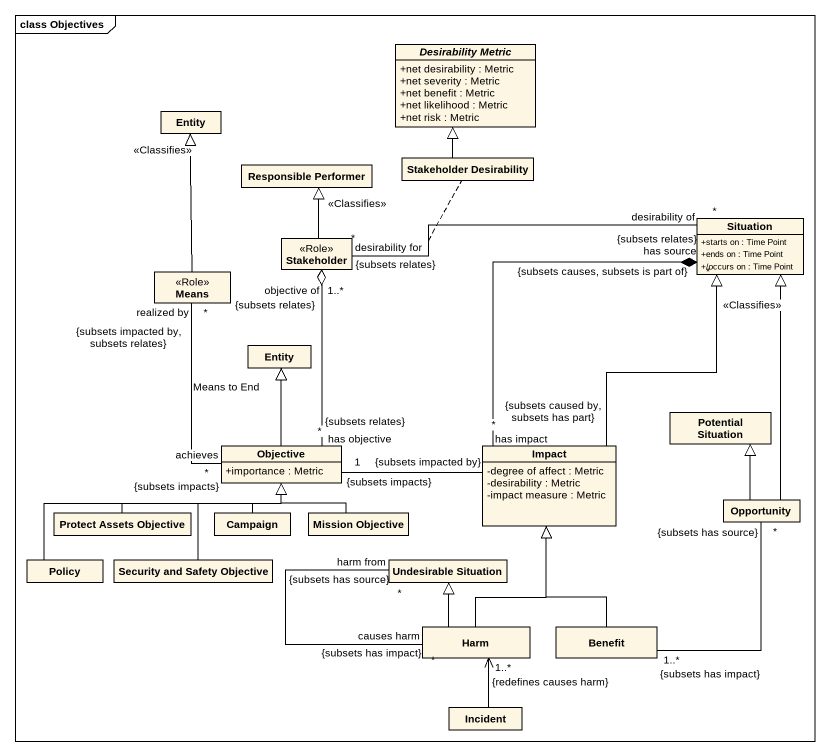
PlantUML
@startuml
mainframe class Objectives
hide circle
hide empty members
skinparam classAttributeIconSize 0
abstract class "Desirability Metric" as Desirability_Metric {
  +net desirability : Metric
  +net severity : Metric
  +net benefit : Metric
  +net likelihood : Metric
  +net risk : Metric
}
class "Entity" as Entity_
class "Stakeholder Desirability" as Stakeholder_Desirability
class "Responsible Performer" as Responsible_Performer
class Stakeholder <<Role>>
class Situation {
  +starts on : Time Point
  +ends on : Time Point
  +/occurs on : Time Point
}
class Means <<Role>>
class "Entity" as Entity__2
class "Potential Situation" as Potential_Situation
class Objective {
  +importance : Metric
}
class Impact {
  -degree of affect : Metric
  -desirability : Metric
  -impact measure : Metric
}
class Opportunity
class "Protect Assets Objective" as Protect_Assets_Objective
class Campaign
class "Mission Objective" as Mission_Objective
class Policy
class "Security and Safety Objective" as Security_and_Safety
class "Undesirable Situation" as Undesirable_Situation
class Harm
class Benefit
class Incident
Stakeholder_Desirability -up-|> Desirability_Metric
Stakeholder -up-|> Responsible_Performer : <<Classifies>>
Stakeholder "desirability for\n{subsets relates}\n*" -right- "desirability of\n{subsets relates}\n*" Situation
(Stakeholder, Situation) .. Stakeholder_Desirability
Stakeholder "objective of\n1..*\n{subsets relates}" o-- "has objective\n{subsets relates}\n*" Objective
Situation "has source\n{subsets causes, subsets is part of}\n*" *-- "has impact\n{subsets caused by, subsets has part}\n*" Impact
Means -up-|> Entity_ : <<Classifies>>
Means "realized by\n{subsets impacted by, subsets relates}\n*" -- "achieves\n{subsets impacts}\n*" Objective : Means to End
Objective -up-|> Entity__2
Impact -up-|> Situation
Impact "{subsets impacted by}" -left- "1\n{subsets impacts}" Objective
Opportunity -up-|> Situation : <<Classifies>>
Opportunity -up-|> Potential_Situation
Opportunity "{subsets has source}\n*" -- "1..*\n{subsets has impact}" Benefit
Protect_Assets_Objective -right-|> Objective
Campaign -up-|> Objective
Mission_Objective -up-|> Objective
Policy -right-|> Objective
Security_and_Safety -up-|> Objective
Undesirable_Situation "harm from\n{subsets has source}\n*" -- "causes harm\n{subsets has impact}\n*" Harm
Harm -up-|> Impact
Harm -up-|> Undesirable_Situation
Benefit -up-|> Impact
Incident -up-> "1..*\n{redefines causes harm}" Harm
@enduml
